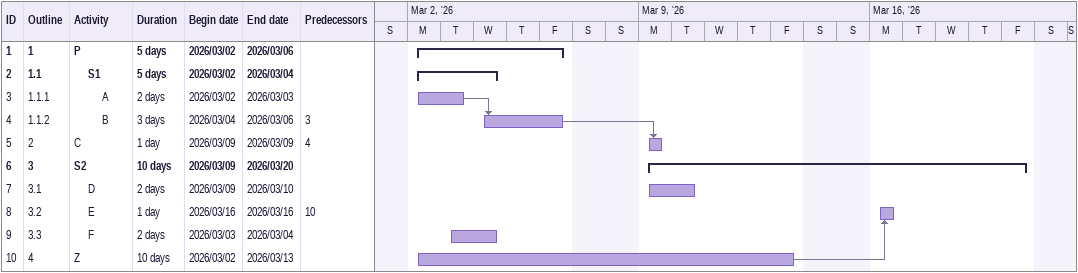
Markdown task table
| ID | WBS | Task | Duration | Start | Finish | Predecessors |
|---|---|---|---|---|---|---|
| 1 | 1 | **P** | 5d | 2026-03-02 | 2026-03-06 |  |
| 2 | 1.1 | **S1** | 5d | 2026-03-02 | 2026-03-04 |  |
| 3 | 1.1.1 | A | 2d | 2026-03-02 | 2026-03-03 |  |
| 4 | 1.1.2 | B | 3d | 2026-03-04 | 2026-03-06 | 3 |
| 5 | 2 | C | 1d | 2026-03-09 | 2026-03-09 | 4 |
| 6 | 3 | **S2** | 10d | 2026-03-09 | 2026-03-20 |  |
| 7 | 3.1 | D | 2d | 2026-03-09 | 2026-03-10 |  |
| 8 | 3.2 | E | 1d | 2026-03-16 | 2026-03-16 | 10 |
| 9 | 3.3 | F | 2d | 2026-03-03 | 2026-03-04 |  |
| 10 | 4 | Z | 10d | 2026-03-02 | 2026-03-13 |  |
